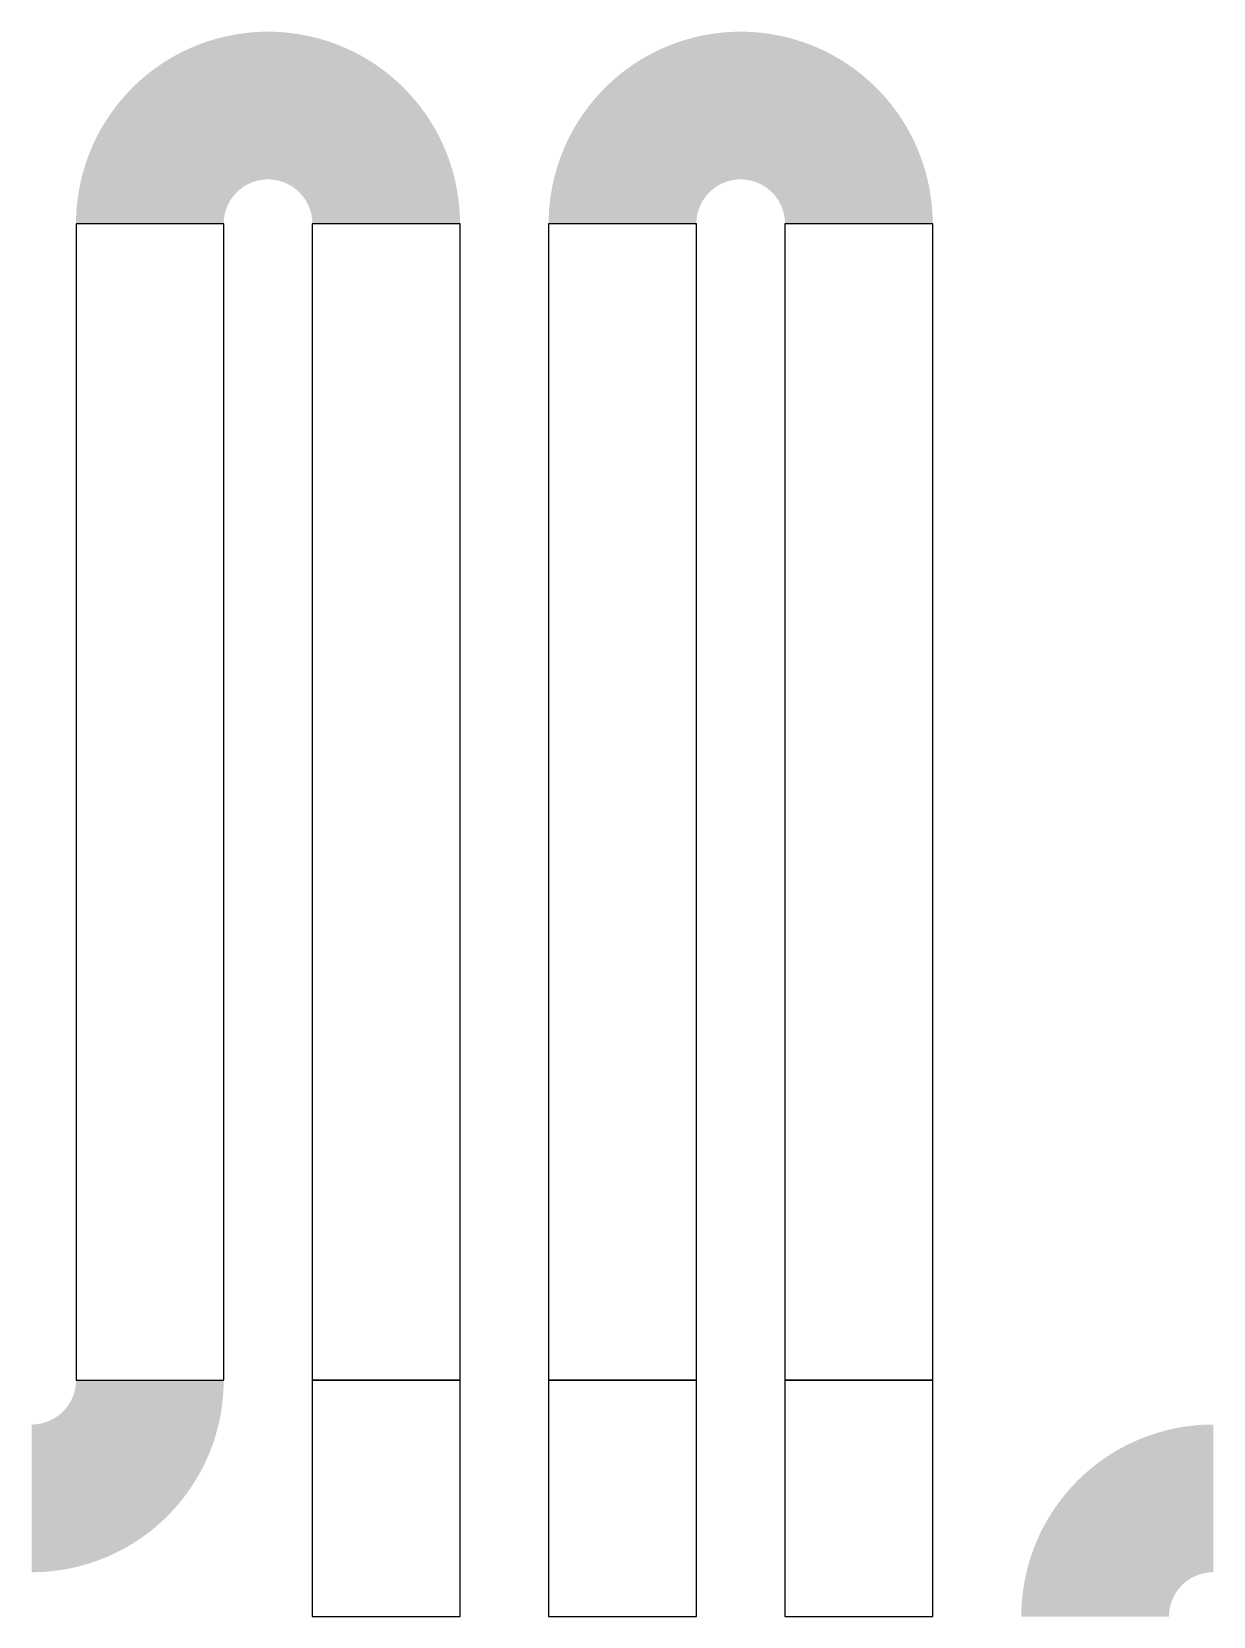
# Model space of a CAD drawing. Extents: x -25499 to 25499, y -25499 to 24195.
# Drawn here: x -5125 to -4925, y -10145 to -9876.8 of the extents above; entities that cross this region are included whole.
import ezdxf

# ---------------------------------------------------------------- set-up
doc = ezdxf.new("R2010")
doc.units = 0

# ---------------------------------------------------------------- blocks, each defined once
blk = doc.blocks.new('CHIP41')
for points in [[(907.5, 895), (907.5, 1090.73), (882.5, 1090.73), (882.5, 895), (907.5, 895)], [(922.5, 1090.73), (922.5, 895), (947.5, 895), (947.5, 1090.73), (922.5, 1090.73)], [(987.5, 895), (987.5, 1090.73), (962.5, 1090.73), (962.5, 895), (987.5, 895)], [(1002.5, 1090.73), (1002.5, 895), (1027.5, 895), (1027.5, 1090.73), (1002.5, 1090.73)], [(922.5, 895), (922.5, 855), (947.5, 855), (947.5, 895), (922.5, 895)], [(987.5, 855), (987.5, 895), (962.5, 895), (962.5, 855), (987.5, 855)], [(1002.5, 895), (1002.5, 855), (1027.5, 855), (1027.5, 895), (1002.5, 895)]]:
    blk.add_lwpolyline(points)
for points in [[(912.24, 1097.7), (903.04, 1120.95), (912.39, 1097.76), (903.67, 1121.19)], [(912.39, 1097.76), (903.67, 1121.19), (912.53, 1097.81), (904.31, 1121.42)], [(912.53, 1097.81), (904.31, 1121.42), (912.68, 1097.86), (904.96, 1121.64)], [(912.68, 1097.86), (904.96, 1121.64), (912.83, 1097.91), (905.61, 1121.84)], [(912.83, 1097.91), (905.61, 1121.84), (912.98, 1097.95), (906.26, 1122.03)], [(912.98, 1097.95), (906.26, 1122.03), (913.13, 1097.99), (906.92, 1122.21)], [(913.13, 1097.99), (906.92, 1122.21), (913.29, 1098.03), (907.58, 1122.37)], [(913.29, 1098.03), (907.58, 1122.37), (913.44, 1098.07), (908.24, 1122.52)], [(913.44, 1098.07), (908.24, 1122.52), (913.59, 1098.1), (908.91, 1122.65)], [(913.59, 1098.1), (908.91, 1122.65), (913.75, 1098.13), (909.58, 1122.77)], [(913.75, 1098.13), (909.58, 1122.77), (913.9, 1098.15), (910.25, 1122.88)], [(913.9, 1098.15), (910.25, 1122.88), (914.06, 1098.17), (910.93, 1122.97)], [(914.06, 1098.17), (910.93, 1122.97), (914.22, 1098.19), (911.6, 1123.05)], [(914.22, 1098.19), (911.6, 1123.05), (914.37, 1098.2), (912.28, 1123.12)], [(914.37, 1098.2), (912.28, 1123.12), (914.53, 1098.22), (912.96, 1123.17)], [(914.53, 1098.22), (912.96, 1123.17), (914.69, 1098.22), (913.64, 1123.2)], [(914.69, 1098.22), (913.64, 1123.2), (914.84, 1098.23), (914.32, 1123.22)], [(914.84, 1098.23), (914.32, 1123.22), (915, 1098.23), (915, 1123.23)], [(915, 1098.23), (915, 1123.23), (915.16, 1098.23), (915.68, 1123.22)], [(915.16, 1098.23), (915.68, 1123.22), (915.31, 1098.22), (916.36, 1123.2)], [(915.31, 1098.22), (916.36, 1123.2), (915.47, 1098.22), (917.04, 1123.17)], [(915.47, 1098.22), (917.04, 1123.17), (915.63, 1098.2), (917.72, 1123.12)], [(915.63, 1098.2), (917.72, 1123.12), (915.78, 1098.19), (918.4, 1123.05)], [(915.78, 1098.19), (918.4, 1123.05), (915.94, 1098.17), (919.07, 1122.97)], [(915.94, 1098.17), (919.07, 1122.97), (916.1, 1098.15), (919.75, 1122.88)], [(916.1, 1098.15), (919.75, 1122.88), (916.25, 1098.13), (920.42, 1122.77)], [(916.25, 1098.13), (920.42, 1122.77), (916.41, 1098.1), (921.09, 1122.65)], [(916.41, 1098.1), (921.09, 1122.65), (916.56, 1098.07), (921.76, 1122.52)], [(916.56, 1098.07), (921.76, 1122.52), (916.71, 1098.03), (922.42, 1122.37)], [(916.71, 1098.03), (922.42, 1122.37), (916.87, 1097.99), (923.08, 1122.21)], [(916.87, 1097.99), (923.08, 1122.21), (917.02, 1097.95), (923.74, 1122.03)], [(917.02, 1097.95), (923.74, 1122.03), (917.17, 1097.91), (924.39, 1121.84)], [(917.17, 1097.91), (924.39, 1121.84), (917.32, 1097.86), (925.04, 1121.64)], [(917.32, 1097.86), (925.04, 1121.64), (917.47, 1097.81), (925.69, 1121.42)], [(917.47, 1097.81), (925.69, 1121.42), (917.61, 1097.76), (926.33, 1121.19)], [(917.61, 1097.76), (926.33, 1121.19), (917.76, 1097.7), (926.96, 1120.95)], [(992.24, 1097.7), (983.04, 1120.95), (992.39, 1097.76), (983.67, 1121.19)], [(992.39, 1097.76), (983.67, 1121.19), (992.53, 1097.81), (984.31, 1121.42)], [(992.53, 1097.81), (984.31, 1121.42), (992.68, 1097.86), (984.96, 1121.64)], [(992.68, 1097.86), (984.96, 1121.64), (992.83, 1097.91), (985.61, 1121.84)], [(992.83, 1097.91), (985.61, 1121.84), (992.98, 1097.95), (986.26, 1122.03)], [(992.98, 1097.95), (986.26, 1122.03), (993.13, 1097.99), (986.92, 1122.21)], [(993.13, 1097.99), (986.92, 1122.21), (993.29, 1098.03), (987.58, 1122.37)], [(993.29, 1098.03), (987.58, 1122.37), (993.44, 1098.07), (988.24, 1122.52)], [(993.44, 1098.07), (988.24, 1122.52), (993.59, 1098.1), (988.91, 1122.65)], [(993.59, 1098.1), (988.91, 1122.65), (993.75, 1098.13), (989.58, 1122.77)], [(993.75, 1098.13), (989.58, 1122.77), (993.9, 1098.15), (990.25, 1122.88)], [(993.9, 1098.15), (990.25, 1122.88), (994.06, 1098.17), (990.93, 1122.97)], [(994.06, 1098.17), (990.93, 1122.97), (994.22, 1098.19), (991.6, 1123.05)], [(994.22, 1098.19), (991.6, 1123.05), (994.37, 1098.2), (992.28, 1123.12)], [(994.37, 1098.2), (992.28, 1123.12), (994.53, 1098.22), (992.96, 1123.17)], [(994.53, 1098.22), (992.96, 1123.17), (994.69, 1098.22), (993.64, 1123.2)], [(994.69, 1098.22), (993.64, 1123.2), (994.84, 1098.23), (994.32, 1123.22)], [(994.84, 1098.23), (994.32, 1123.22), (995, 1098.23), (995, 1123.23)], [(995, 1098.23), (995, 1123.23), (995.16, 1098.23), (995.68, 1123.22)], [(995.16, 1098.23), (995.68, 1123.22), (995.31, 1098.22), (996.36, 1123.2)], [(995.31, 1098.22), (996.36, 1123.2), (995.47, 1098.22), (997.04, 1123.17)], [(995.47, 1098.22), (997.04, 1123.17), (995.63, 1098.2), (997.72, 1123.12)], [(995.63, 1098.2), (997.72, 1123.12), (995.78, 1098.19), (998.4, 1123.05)], [(995.78, 1098.19), (998.4, 1123.05), (995.94, 1098.17), (999.07, 1122.97)], [(995.94, 1098.17), (999.07, 1122.97), (996.1, 1098.15), (999.75, 1122.88)], [(996.1, 1098.15), (999.75, 1122.88), (996.25, 1098.13), (1000.42, 1122.77)], [(996.25, 1098.13), (1000.42, 1122.77), (996.41, 1098.1), (1001.09, 1122.65)], [(996.41, 1098.1), (1001.09, 1122.65), (996.56, 1098.07), (1001.76, 1122.52)], [(996.56, 1098.07), (1001.76, 1122.52), (996.71, 1098.03), (1002.42, 1122.37)], [(996.71, 1098.03), (1002.42, 1122.37), (996.87, 1097.99), (1003.08, 1122.21)], [(996.87, 1097.99), (1003.08, 1122.21), (997.02, 1097.95), (1003.74, 1122.03)], [(997.02, 1097.95), (1003.74, 1122.03), (997.17, 1097.91), (1004.39, 1121.84)], [(997.17, 1097.91), (1004.39, 1121.84), (997.32, 1097.86), (1005.04, 1121.64)], [(997.32, 1097.86), (1005.04, 1121.64), (997.47, 1097.81), (1005.69, 1121.42)], [(997.47, 1097.81), (1005.69, 1121.42), (997.61, 1097.76), (1006.33, 1121.19)], [(997.61, 1097.76), (1006.33, 1121.19), (997.76, 1097.7), (1006.96, 1120.95)], [(910.98, 1097.06), (897.59, 1118.17), (911.11, 1097.15), (898.16, 1118.53)], [(911.11, 1097.15), (898.16, 1118.53), (911.25, 1097.23), (898.75, 1118.88)], [(911.25, 1097.23), (898.75, 1118.88), (911.39, 1097.3), (899.34, 1119.21)], [(911.39, 1097.3), (899.34, 1119.21), (911.53, 1097.38), (899.94, 1119.53)], [(911.53, 1097.38), (899.94, 1119.53), (911.67, 1097.45), (900.55, 1119.84)], [(911.67, 1097.45), (900.55, 1119.84), (911.81, 1097.52), (901.16, 1120.14)], [(911.81, 1097.52), (901.16, 1120.14), (911.95, 1097.58), (901.78, 1120.42)], [(911.95, 1097.58), (901.78, 1120.42), (912.09, 1097.64), (902.41, 1120.69)], [(912.09, 1097.64), (902.41, 1120.69), (912.24, 1097.7), (903.04, 1120.95)], [(917.76, 1097.7), (926.96, 1120.95), (917.91, 1097.64), (927.59, 1120.69)], [(917.91, 1097.64), (927.59, 1120.69), (918.05, 1097.58), (928.22, 1120.42)], [(918.05, 1097.58), (928.22, 1120.42), (918.19, 1097.52), (928.84, 1120.14)], [(918.19, 1097.52), (928.84, 1120.14), (918.33, 1097.45), (929.45, 1119.84)], [(918.33, 1097.45), (929.45, 1119.84), (918.47, 1097.38), (930.06, 1119.53)], [(918.47, 1097.38), (930.06, 1119.53), (918.61, 1097.3), (930.66, 1119.21)], [(918.61, 1097.3), (930.66, 1119.21), (918.75, 1097.23), (931.25, 1118.88)], [(918.75, 1097.23), (931.25, 1118.88), (918.89, 1097.15), (931.84, 1118.53)], [(918.89, 1097.15), (931.84, 1118.53), (919.02, 1097.06), (932.41, 1118.17)], [(990.98, 1097.06), (977.59, 1118.17), (991.11, 1097.15), (978.16, 1118.53)], [(991.11, 1097.15), (978.16, 1118.53), (991.25, 1097.23), (978.75, 1118.88)], [(991.25, 1097.23), (978.75, 1118.88), (991.39, 1097.3), (979.34, 1119.21)], [(991.39, 1097.3), (979.34, 1119.21), (991.53, 1097.38), (979.94, 1119.53)], [(991.53, 1097.38), (979.94, 1119.53), (991.67, 1097.45), (980.55, 1119.84)], [(991.67, 1097.45), (980.55, 1119.84), (991.81, 1097.52), (981.16, 1120.14)], [(991.81, 1097.52), (981.16, 1120.14), (991.95, 1097.58), (981.78, 1120.42)], [(991.95, 1097.58), (981.78, 1120.42), (992.09, 1097.64), (982.41, 1120.69)], [(992.09, 1097.64), (982.41, 1120.69), (992.24, 1097.7), (983.04, 1120.95)], [(997.76, 1097.7), (1006.96, 1120.95), (997.91, 1097.64), (1007.59, 1120.69)], [(997.91, 1097.64), (1007.59, 1120.69), (998.05, 1097.58), (1008.22, 1120.42)], [(998.05, 1097.58), (1008.22, 1120.42), (998.19, 1097.52), (1008.84, 1120.14)], [(998.19, 1097.52), (1008.84, 1120.14), (998.33, 1097.45), (1009.45, 1119.84)], [(998.33, 1097.45), (1009.45, 1119.84), (998.47, 1097.38), (1010.06, 1119.53)], [(998.47, 1097.38), (1010.06, 1119.53), (998.61, 1097.3), (1010.66, 1119.21)], [(998.61, 1097.3), (1010.66, 1119.21), (998.75, 1097.23), (1011.25, 1118.88)], [(998.75, 1097.23), (1011.25, 1118.88), (998.89, 1097.15), (1011.84, 1118.53)], [(998.89, 1097.15), (1011.84, 1118.53), (999.02, 1097.06), (1012.41, 1118.17)], [(910.1, 1096.41), (893.76, 1115.33), (910.22, 1096.51), (894.28, 1115.77)], [(910.22, 1096.51), (894.28, 1115.77), (910.34, 1096.61), (894.81, 1116.2)], [(910.34, 1096.61), (894.81, 1116.2), (910.47, 1096.7), (895.35, 1116.62)], [(910.47, 1096.7), (895.35, 1116.62), (910.59, 1096.8), (895.9, 1117.02)], [(910.59, 1096.8), (895.9, 1117.02), (910.72, 1096.89), (896.45, 1117.42)], [(910.72, 1096.89), (896.45, 1117.42), (910.85, 1096.98), (897.01, 1117.8)], [(910.85, 1096.98), (897.01, 1117.8), (910.98, 1097.06), (897.59, 1118.17)], [(919.02, 1097.06), (932.41, 1118.17), (919.15, 1096.98), (932.99, 1117.8)], [(919.15, 1096.98), (932.99, 1117.8), (919.28, 1096.89), (933.55, 1117.42)], [(919.28, 1096.89), (933.55, 1117.42), (919.41, 1096.8), (934.1, 1117.02)], [(919.41, 1096.8), (934.1, 1117.02), (919.53, 1096.7), (934.65, 1116.62)], [(919.53, 1096.7), (934.65, 1116.62), (919.66, 1096.61), (935.19, 1116.2)], [(919.66, 1096.61), (935.19, 1116.2), (919.78, 1096.51), (935.72, 1115.77)], [(919.78, 1096.51), (935.72, 1115.77), (919.9, 1096.41), (936.24, 1115.33)], [(990.1, 1096.41), (973.76, 1115.33), (990.22, 1096.51), (974.28, 1115.77)], [(990.22, 1096.51), (974.28, 1115.77), (990.34, 1096.61), (974.81, 1116.2)], [(990.34, 1096.61), (974.81, 1116.2), (990.47, 1096.7), (975.35, 1116.62)], [(990.47, 1096.7), (975.35, 1116.62), (990.59, 1096.8), (975.9, 1117.02)], [(990.59, 1096.8), (975.9, 1117.02), (990.72, 1096.89), (976.45, 1117.42)], [(990.72, 1096.89), (976.45, 1117.42), (990.85, 1096.98), (977.01, 1117.8)], [(990.85, 1096.98), (977.01, 1117.8), (990.98, 1097.06), (977.59, 1118.17)], [(999.02, 1097.06), (1012.41, 1118.17), (999.15, 1096.98), (1012.99, 1117.8)], [(999.15, 1096.98), (1012.99, 1117.8), (999.28, 1096.89), (1013.55, 1117.42)], [(999.28, 1096.89), (1013.55, 1117.42), (999.41, 1096.8), (1014.1, 1117.02)], [(999.41, 1096.8), (1014.1, 1117.02), (999.53, 1096.7), (1014.65, 1116.62)], [(999.53, 1096.7), (1014.65, 1116.62), (999.66, 1096.61), (1015.19, 1116.2)], [(999.66, 1096.61), (1015.19, 1116.2), (999.78, 1096.51), (1015.72, 1115.77)], [(999.78, 1096.51), (1015.72, 1115.77), (999.9, 1096.41), (1016.24, 1115.33)], [(909.53, 1095.86), (891.31, 1112.98), (909.64, 1095.98), (891.78, 1113.47)], [(909.64, 1095.98), (891.78, 1113.47), (909.75, 1096.09), (892.26, 1113.95)], [(909.75, 1096.09), (892.26, 1113.95), (909.87, 1096.2), (892.75, 1114.42)], [(909.87, 1096.2), (892.75, 1114.42), (909.98, 1096.3), (893.25, 1114.88)], [(909.98, 1096.3), (893.25, 1114.88), (910.1, 1096.41), (893.76, 1115.33)], [(919.9, 1096.41), (936.24, 1115.33), (920.02, 1096.3), (936.75, 1114.88)], [(920.02, 1096.3), (936.75, 1114.88), (920.13, 1096.2), (937.25, 1114.42)], [(920.13, 1096.2), (937.25, 1114.42), (920.25, 1096.09), (937.74, 1113.95)], [(920.25, 1096.09), (937.74, 1113.95), (920.36, 1095.98), (938.22, 1113.47)], [(920.36, 1095.98), (938.22, 1113.47), (920.47, 1095.86), (938.69, 1112.98)], [(989.53, 1095.86), (971.31, 1112.98), (989.64, 1095.98), (971.78, 1113.47)], [(989.64, 1095.98), (971.78, 1113.47), (989.75, 1096.09), (972.26, 1113.95)], [(989.75, 1096.09), (972.26, 1113.95), (989.87, 1096.2), (972.75, 1114.42)], [(989.87, 1096.2), (972.75, 1114.42), (989.98, 1096.3), (973.25, 1114.88)], [(989.98, 1096.3), (973.25, 1114.88), (990.1, 1096.41), (973.76, 1115.33)], [(999.9, 1096.41), (1016.24, 1115.33), (1000.02, 1096.3), (1016.75, 1114.88)], [(1000.02, 1096.3), (1016.75, 1114.88), (1000.13, 1096.2), (1017.25, 1114.42)], [(1000.13, 1096.2), (1017.25, 1114.42), (1000.25, 1096.09), (1017.74, 1113.95)], [(1000.25, 1096.09), (1017.74, 1113.95), (1000.36, 1095.98), (1018.22, 1113.47)], [(1000.36, 1095.98), (1018.22, 1113.47), (1000.47, 1095.86), (1018.69, 1112.98)], [(908.93, 1095.14), (888.71, 1109.83), (909.03, 1095.26), (889.11, 1110.38)], [(909.03, 1095.26), (889.11, 1110.38), (909.12, 1095.39), (889.53, 1110.92)], [(909.12, 1095.39), (889.53, 1110.92), (909.22, 1095.51), (889.96, 1111.45)], [(909.22, 1095.51), (889.96, 1111.45), (909.32, 1095.63), (890.4, 1111.97)], [(909.32, 1095.63), (890.4, 1111.97), (909.43, 1095.75), (890.85, 1112.48)], [(909.43, 1095.75), (890.85, 1112.48), (909.53, 1095.86), (891.31, 1112.98)], [(920.47, 1095.86), (938.69, 1112.98), (920.57, 1095.75), (939.15, 1112.48)], [(920.57, 1095.75), (939.15, 1112.48), (920.68, 1095.63), (939.6, 1111.97)], [(920.68, 1095.63), (939.6, 1111.97), (920.78, 1095.51), (940.04, 1111.45)], [(920.78, 1095.51), (940.04, 1111.45), (920.88, 1095.39), (940.47, 1110.92)], [(920.88, 1095.39), (940.47, 1110.92), (920.97, 1095.26), (940.89, 1110.38)], [(920.97, 1095.26), (940.89, 1110.38), (921.07, 1095.14), (941.29, 1109.83)], [(988.93, 1095.14), (968.71, 1109.83), (989.03, 1095.26), (969.11, 1110.38)], [(989.03, 1095.26), (969.11, 1110.38), (989.12, 1095.39), (969.53, 1110.92)], [(989.12, 1095.39), (969.53, 1110.92), (989.22, 1095.51), (969.96, 1111.45)], [(989.22, 1095.51), (969.96, 1111.45), (989.32, 1095.63), (970.4, 1111.97)], [(989.32, 1095.63), (970.4, 1111.97), (989.43, 1095.75), (970.85, 1112.48)], [(989.43, 1095.75), (970.85, 1112.48), (989.53, 1095.86), (971.31, 1112.98)], [(1000.47, 1095.86), (1018.69, 1112.98), (1000.57, 1095.75), (1019.15, 1112.48)], [(1000.57, 1095.75), (1019.15, 1112.48), (1000.68, 1095.63), (1019.6, 1111.97)], [(1000.68, 1095.63), (1019.6, 1111.97), (1000.78, 1095.51), (1020.04, 1111.45)], [(1000.78, 1095.51), (1020.04, 1111.45), (1000.88, 1095.39), (1020.47, 1110.92)], [(1000.88, 1095.39), (1020.47, 1110.92), (1000.97, 1095.26), (1020.89, 1110.38)], [(1000.97, 1095.26), (1020.89, 1110.38), (1001.07, 1095.14), (1021.29, 1109.83)], [(908.58, 1094.62), (887.2, 1107.57), (908.67, 1094.75), (887.56, 1108.14)], [(908.67, 1094.75), (887.56, 1108.14), (908.75, 1094.88), (887.93, 1108.72)], [(908.75, 1094.88), (887.93, 1108.72), (908.84, 1095.01), (888.31, 1109.28)], [(908.84, 1095.01), (888.31, 1109.28), (908.93, 1095.14), (888.71, 1109.83)], [(921.07, 1095.14), (941.29, 1109.83), (921.16, 1095.01), (941.69, 1109.28)], [(921.16, 1095.01), (941.69, 1109.28), (921.25, 1094.88), (942.07, 1108.72)], [(921.25, 1094.88), (942.07, 1108.72), (921.33, 1094.75), (942.44, 1108.14)], [(921.33, 1094.75), (942.44, 1108.14), (921.42, 1094.62), (942.8, 1107.57)], [(988.58, 1094.62), (967.2, 1107.57), (988.67, 1094.75), (967.56, 1108.14)], [(988.67, 1094.75), (967.56, 1108.14), (988.75, 1094.88), (967.93, 1108.72)], [(988.75, 1094.88), (967.93, 1108.72), (988.84, 1095.01), (968.31, 1109.28)], [(988.84, 1095.01), (968.31, 1109.28), (988.93, 1095.14), (968.71, 1109.83)], [(1001.07, 1095.14), (1021.29, 1109.83), (1001.16, 1095.01), (1021.69, 1109.28)], [(1001.16, 1095.01), (1021.69, 1109.28), (1001.25, 1094.88), (1022.07, 1108.72)], [(1001.25, 1094.88), (1022.07, 1108.72), (1001.33, 1094.75), (1022.44, 1108.14)], [(1001.33, 1094.75), (1022.44, 1108.14), (1001.42, 1094.62), (1022.8, 1107.57)], [(908.21, 1093.92), (885.59, 1104.57), (908.28, 1094.06), (885.89, 1105.18)], [(908.28, 1094.06), (885.89, 1105.18), (908.35, 1094.2), (886.2, 1105.79)], [(908.35, 1094.2), (886.2, 1105.79), (908.43, 1094.34), (886.52, 1106.39)], [(908.43, 1094.34), (886.52, 1106.39), (908.5, 1094.48), (886.85, 1106.98)], [(908.5, 1094.48), (886.85, 1106.98), (908.58, 1094.62), (887.2, 1107.57)], [(921.42, 1094.62), (942.8, 1107.57), (921.5, 1094.48), (943.15, 1106.98)], [(921.5, 1094.48), (943.15, 1106.98), (921.57, 1094.34), (943.48, 1106.39)], [(921.57, 1094.34), (943.48, 1106.39), (921.65, 1094.2), (943.8, 1105.79)], [(921.65, 1094.2), (943.8, 1105.79), (921.72, 1094.06), (944.11, 1105.18)], [(921.72, 1094.06), (944.11, 1105.18), (921.79, 1093.92), (944.41, 1104.57)], [(988.21, 1093.92), (965.59, 1104.57), (988.28, 1094.06), (965.89, 1105.18)], [(988.28, 1094.06), (965.89, 1105.18), (988.35, 1094.2), (966.2, 1105.79)], [(988.35, 1094.2), (966.2, 1105.79), (988.43, 1094.34), (966.52, 1106.39)], [(988.43, 1094.34), (966.52, 1106.39), (988.5, 1094.48), (966.85, 1106.98)], [(988.5, 1094.48), (966.85, 1106.98), (988.58, 1094.62), (967.2, 1107.57)], [(1001.42, 1094.62), (1022.8, 1107.57), (1001.5, 1094.48), (1023.15, 1106.98)], [(1001.5, 1094.48), (1023.15, 1106.98), (1001.57, 1094.34), (1023.48, 1106.39)], [(1001.57, 1094.34), (1023.48, 1106.39), (1001.65, 1094.2), (1023.8, 1105.79)], [(1001.65, 1094.2), (1023.8, 1105.79), (1001.72, 1094.06), (1024.11, 1105.18)], [(1001.72, 1094.06), (1024.11, 1105.18), (1001.79, 1093.92), (1024.41, 1104.57)], [(907.97, 1093.34), (884.54, 1102.06), (908.03, 1093.49), (884.78, 1102.69)], [(908.03, 1093.49), (884.78, 1102.69), (908.09, 1093.64), (885.04, 1103.32)], [(908.09, 1093.64), (885.04, 1103.32), (908.15, 1093.78), (885.31, 1103.95)], [(908.15, 1093.78), (885.31, 1103.95), (908.21, 1093.92), (885.59, 1104.57)], [(921.79, 1093.92), (944.41, 1104.57), (921.85, 1093.78), (944.69, 1103.95)], [(921.85, 1093.78), (944.69, 1103.95), (921.91, 1093.64), (944.96, 1103.32)], [(921.91, 1093.64), (944.96, 1103.32), (921.97, 1093.49), (945.22, 1102.69)], [(921.97, 1093.49), (945.22, 1102.69), (922.03, 1093.34), (945.46, 1102.06)], [(987.97, 1093.34), (964.54, 1102.06), (988.03, 1093.49), (964.78, 1102.69)], [(988.03, 1093.49), (964.78, 1102.69), (988.09, 1093.64), (965.04, 1103.32)], [(988.09, 1093.64), (965.04, 1103.32), (988.15, 1093.78), (965.31, 1103.95)], [(988.15, 1093.78), (965.31, 1103.95), (988.21, 1093.92), (965.59, 1104.57)], [(1001.79, 1093.92), (1024.41, 1104.57), (1001.85, 1093.78), (1024.69, 1103.95)], [(1001.85, 1093.78), (1024.69, 1103.95), (1001.91, 1093.64), (1024.96, 1103.32)], [(1001.91, 1093.64), (1024.96, 1103.32), (1001.97, 1093.49), (1025.22, 1102.69)], [(1001.97, 1093.49), (1025.22, 1102.69), (1002.03, 1093.34), (1025.46, 1102.06)], [(907.78, 1092.75), (883.7, 1099.47), (907.82, 1092.9), (883.89, 1100.12)], [(907.82, 1092.9), (883.89, 1100.12), (907.87, 1093.05), (884.09, 1100.77)], [(907.87, 1093.05), (884.09, 1100.77), (907.92, 1093.2), (884.31, 1101.42)], [(907.92, 1093.2), (884.31, 1101.42), (907.97, 1093.34), (884.54, 1102.06)], [(922.03, 1093.34), (945.46, 1102.06), (922.08, 1093.2), (945.69, 1101.42)], [(922.08, 1093.2), (945.69, 1101.42), (922.13, 1093.05), (945.91, 1100.77)], [(922.13, 1093.05), (945.91, 1100.77), (922.18, 1092.9), (946.11, 1100.12)], [(922.18, 1092.9), (946.11, 1100.12), (922.22, 1092.75), (946.3, 1099.47)], [(987.78, 1092.75), (963.7, 1099.47), (987.82, 1092.9), (963.89, 1100.12)], [(987.82, 1092.9), (963.89, 1100.12), (987.87, 1093.05), (964.09, 1100.77)], [(987.87, 1093.05), (964.09, 1100.77), (987.92, 1093.2), (964.31, 1101.42)], [(987.92, 1093.2), (964.31, 1101.42), (987.97, 1093.34), (964.54, 1102.06)], [(1002.03, 1093.34), (1025.46, 1102.06), (1002.08, 1093.2), (1025.69, 1101.42)], [(1002.08, 1093.2), (1025.69, 1101.42), (1002.13, 1093.05), (1025.91, 1100.77)], [(1002.13, 1093.05), (1025.91, 1100.77), (1002.18, 1092.9), (1026.11, 1100.12)], [(1002.18, 1092.9), (1026.11, 1100.12), (1002.22, 1092.75), (1026.3, 1099.47)], [(907.63, 1092.14), (883.08, 1096.82), (907.66, 1092.29), (883.21, 1097.49)], [(907.66, 1092.29), (883.21, 1097.49), (907.7, 1092.44), (883.36, 1098.15)], [(907.7, 1092.44), (883.36, 1098.15), (907.74, 1092.6), (883.52, 1098.81)], [(907.74, 1092.6), (883.52, 1098.81), (907.78, 1092.75), (883.7, 1099.47)], [(922.22, 1092.75), (946.3, 1099.47), (922.26, 1092.6), (946.48, 1098.81)], [(922.26, 1092.6), (946.48, 1098.81), (922.3, 1092.44), (946.64, 1098.15)], [(922.3, 1092.44), (946.64, 1098.15), (922.34, 1092.29), (946.79, 1097.49)], [(922.34, 1092.29), (946.79, 1097.49), (922.37, 1092.14), (946.92, 1096.82)], [(987.63, 1092.14), (963.08, 1096.82), (987.66, 1092.29), (963.21, 1097.49)], [(987.66, 1092.29), (963.21, 1097.49), (987.7, 1092.44), (963.36, 1098.15)], [(987.7, 1092.44), (963.36, 1098.15), (987.74, 1092.6), (963.52, 1098.81)], [(987.74, 1092.6), (963.52, 1098.81), (987.78, 1092.75), (963.7, 1099.47)], [(1002.22, 1092.75), (1026.3, 1099.47), (1002.26, 1092.6), (1026.48, 1098.81)], [(1002.26, 1092.6), (1026.48, 1098.81), (1002.3, 1092.44), (1026.64, 1098.15)], [(1002.3, 1092.44), (1026.64, 1098.15), (1002.34, 1092.29), (1026.79, 1097.49)], [(1002.34, 1092.29), (1026.79, 1097.49), (1002.37, 1092.14), (1026.92, 1096.82)], [(907.54, 1091.51), (882.68, 1094.13), (907.56, 1091.67), (882.76, 1094.8)], [(907.56, 1091.67), (882.76, 1094.8), (907.58, 1091.83), (882.85, 1095.48)], [(907.58, 1091.83), (882.85, 1095.48), (907.61, 1091.98), (882.96, 1096.15)], [(907.61, 1091.98), (882.96, 1096.15), (907.63, 1092.14), (883.08, 1096.82)], [(922.37, 1092.14), (946.92, 1096.82), (922.39, 1091.98), (947.04, 1096.15)], [(922.39, 1091.98), (947.04, 1096.15), (922.42, 1091.83), (947.15, 1095.48)], [(922.42, 1091.83), (947.15, 1095.48), (922.44, 1091.67), (947.24, 1094.8)], [(922.44, 1091.67), (947.24, 1094.8), (922.46, 1091.51), (947.32, 1094.13)], [(987.54, 1091.51), (962.68, 1094.13), (987.56, 1091.67), (962.76, 1094.8)], [(987.56, 1091.67), (962.76, 1094.8), (987.58, 1091.83), (962.85, 1095.48)], [(987.58, 1091.83), (962.85, 1095.48), (987.61, 1091.98), (962.96, 1096.15)], [(987.61, 1091.98), (962.96, 1096.15), (987.63, 1092.14), (963.08, 1096.82)], [(1002.37, 1092.14), (1026.92, 1096.82), (1002.39, 1091.98), (1027.04, 1096.15)], [(1002.39, 1091.98), (1027.04, 1096.15), (1002.42, 1091.83), (1027.15, 1095.48)], [(1002.42, 1091.83), (1027.15, 1095.48), (1002.44, 1091.67), (1027.24, 1094.8)], [(1002.44, 1091.67), (1027.24, 1094.8), (1002.46, 1091.51), (1027.32, 1094.13)], [(907.5, 1090.89), (882.51, 1091.41), (907.51, 1091.04), (882.53, 1092.09)], [(907.51, 1091.04), (882.53, 1092.09), (907.51, 1091.2), (882.56, 1092.77)], [(907.51, 1091.2), (882.56, 1092.77), (907.53, 1091.36), (882.61, 1093.45)], [(907.53, 1091.36), (882.61, 1093.45), (907.54, 1091.51), (882.68, 1094.13)], [(922.46, 1091.51), (947.32, 1094.13), (922.47, 1091.36), (947.39, 1093.45)], [(922.47, 1091.36), (947.39, 1093.45), (922.49, 1091.2), (947.44, 1092.77)], [(922.49, 1091.2), (947.44, 1092.77), (922.49, 1091.04), (947.47, 1092.09)], [(922.49, 1091.04), (947.47, 1092.09), (922.5, 1090.89), (947.49, 1091.41)], [(987.5, 1090.89), (962.51, 1091.41), (987.51, 1091.04), (962.53, 1092.09)], [(987.51, 1091.04), (962.53, 1092.09), (987.51, 1091.2), (962.56, 1092.77)], [(987.51, 1091.2), (962.56, 1092.77), (987.53, 1091.36), (962.61, 1093.45)], [(987.53, 1091.36), (962.61, 1093.45), (987.54, 1091.51), (962.68, 1094.13)], [(1002.46, 1091.51), (1027.32, 1094.13), (1002.47, 1091.36), (1027.39, 1093.45)], [(1002.47, 1091.36), (1027.39, 1093.45), (1002.49, 1091.2), (1027.44, 1092.77)], [(1002.49, 1091.2), (1027.44, 1092.77), (1002.49, 1091.04), (1027.47, 1092.09)], [(1002.49, 1091.04), (1027.47, 1092.09), (1002.5, 1090.89), (1027.49, 1091.41)], [(907.5, 1090.73), (882.5, 1090.73), (907.5, 1090.89), (882.51, 1091.41)], [(922.5, 1090.89), (947.49, 1091.41), (922.5, 1090.73), (947.5, 1090.73)], [(987.5, 1090.73), (962.5, 1090.73), (987.5, 1090.89), (962.51, 1091.41)], [(1002.5, 1090.89), (1027.49, 1091.41), (1002.5, 1090.73), (1027.5, 1090.73)], [(882.24, 893.06), (906.39, 886.59), (882.26, 893.13), (906.48, 886.92)], [(882.26, 893.13), (906.48, 886.92), (882.28, 893.21), (906.56, 887.25)], [(882.28, 893.21), (906.56, 887.25), (882.3, 893.29), (906.64, 887.58)], [(882.3, 893.29), (906.64, 887.58), (882.32, 893.36), (906.72, 887.91)], [(882.32, 893.36), (906.72, 887.91), (882.34, 893.44), (906.79, 888.24)], [(882.34, 893.44), (906.79, 888.24), (882.35, 893.52), (906.86, 888.58)], [(882.35, 893.52), (906.86, 888.58), (882.37, 893.59), (906.92, 888.91)], [(882.37, 893.59), (906.92, 888.91), (882.38, 893.67), (906.99, 889.24)], [(882.38, 893.67), (906.99, 889.24), (882.39, 893.75), (907.04, 889.58)], [(882.39, 893.75), (907.04, 889.58), (882.41, 893.83), (907.1, 889.92)], [(882.41, 893.83), (907.1, 889.92), (882.42, 893.9), (907.15, 890.25)], [(882.42, 893.9), (907.15, 890.25), (882.43, 893.98), (907.2, 890.59)], [(882.43, 893.98), (907.2, 890.59), (882.44, 894.06), (907.24, 890.93)], [(882.44, 894.06), (907.24, 890.93), (882.45, 894.14), (907.28, 891.26)], [(882.45, 894.14), (907.28, 891.26), (882.46, 894.22), (907.32, 891.6)], [(882.46, 894.22), (907.32, 891.6), (882.47, 894.29), (907.36, 891.94)], [(882.47, 894.37), (907.39, 892.28), (882.48, 894.45), (907.41, 892.62)], [(882.47, 894.29), (907.36, 891.94), (882.47, 894.37), (907.39, 892.28)], [(882.48, 894.45), (907.41, 892.62), (882.49, 894.53), (907.44, 892.96)], [(882.49, 894.69), (907.47, 893.64), (882.5, 894.76), (907.48, 893.98)], [(882.49, 894.61), (907.46, 893.3), (882.49, 894.69), (907.47, 893.64)], [(882.49, 894.53), (907.44, 892.96), (882.49, 894.61), (907.46, 893.3)], [(882.5, 894.92), (907.5, 894.66), (882.5, 895), (907.5, 895)], [(882.5, 894.84), (907.49, 894.32), (882.5, 894.92), (907.5, 894.66)], [(882.5, 894.76), (907.48, 893.98), (882.5, 894.84), (907.49, 894.32)], [(880.88, 890.34), (900.47, 874.81), (880.93, 890.4), (900.68, 875.08)], [(880.93, 890.4), (900.68, 875.08), (880.97, 890.47), (900.89, 875.35)], [(880.97, 890.47), (900.89, 875.35), (881.02, 890.53), (901.09, 875.62)], [(881.02, 890.53), (901.09, 875.62), (881.07, 890.59), (901.29, 875.9)], [(881.07, 890.59), (901.29, 875.9), (881.11, 890.66), (901.49, 876.17)], [(881.11, 890.66), (901.49, 876.17), (881.16, 890.72), (901.69, 876.45)], [(881.16, 890.72), (901.69, 876.45), (881.2, 890.78), (901.88, 876.73)], [(881.2, 890.78), (901.88, 876.73), (881.25, 890.85), (902.07, 877.01)], [(881.25, 890.85), (902.07, 877.01), (881.29, 890.92), (902.26, 877.3)], [(881.29, 890.92), (902.26, 877.3), (881.33, 890.98), (902.44, 877.59)], [(881.33, 890.98), (902.44, 877.59), (881.37, 891.05), (902.62, 877.87)], [(881.37, 891.05), (902.62, 877.87), (881.42, 891.11), (902.8, 878.16)], [(881.42, 891.11), (902.8, 878.16), (881.46, 891.18), (902.97, 878.46)], [(881.46, 891.18), (902.97, 878.46), (881.5, 891.25), (903.15, 878.75)], [(881.5, 891.25), (903.15, 878.75), (881.53, 891.32), (903.31, 879.05)], [(881.53, 891.32), (903.31, 879.05), (881.57, 891.39), (903.48, 879.34)], [(881.57, 891.39), (903.48, 879.34), (881.61, 891.46), (903.64, 879.64)], [(881.61, 891.46), (903.64, 879.64), (881.65, 891.53), (903.8, 879.94)], [(881.65, 891.53), (903.8, 879.94), (881.68, 891.6), (903.96, 880.25)], [(881.68, 891.6), (903.96, 880.25), (881.72, 891.67), (904.11, 880.55)], [(881.72, 891.67), (904.11, 880.55), (881.75, 891.74), (904.26, 880.85)], [(881.75, 891.74), (904.26, 880.85), (881.79, 891.81), (904.41, 881.16)], [(881.79, 891.81), (904.41, 881.16), (881.82, 891.88), (904.55, 881.47)], [(881.82, 891.88), (904.55, 881.47), (881.85, 891.95), (904.69, 881.78)], [(881.85, 891.95), (904.69, 881.78), (881.88, 892.02), (904.83, 882.09)], [(881.88, 892.02), (904.83, 882.09), (881.91, 892.09), (904.96, 882.41)], [(881.91, 892.09), (904.96, 882.41), (881.94, 892.17), (905.09, 882.72)], [(881.94, 892.17), (905.09, 882.72), (881.97, 892.24), (905.22, 883.04)], [(881.97, 892.24), (905.22, 883.04), (882, 892.31), (905.34, 883.35)], [(882, 892.31), (905.34, 883.35), (882.03, 892.39), (905.46, 883.67)], [(882.03, 892.39), (905.46, 883.67), (882.06, 892.46), (905.58, 883.99)], [(882.06, 892.46), (905.58, 883.99), (882.08, 892.53), (905.69, 884.31)], [(882.08, 892.53), (905.69, 884.31), (882.11, 892.61), (905.8, 884.63)], [(882.11, 892.61), (905.8, 884.63), (882.13, 892.68), (905.91, 884.96)], [(882.13, 892.68), (905.91, 884.96), (882.16, 892.76), (906.01, 885.28)], [(882.16, 892.76), (906.01, 885.28), (882.18, 892.83), (906.11, 885.61)], [(882.18, 892.83), (906.11, 885.61), (882.2, 892.91), (906.21, 885.93)], [(882.2, 892.91), (906.21, 885.93), (882.22, 892.98), (906.3, 886.26)], [(882.22, 892.98), (906.3, 886.26), (882.24, 893.06), (906.39, 886.59)], [(876.71, 887.7), (882.42, 863.36), (876.79, 887.72), (882.75, 863.44)], [(876.79, 887.72), (882.75, 863.44), (876.87, 887.74), (883.08, 863.52)], [(876.87, 887.74), (883.08, 863.52), (876.94, 887.76), (883.41, 863.61)], [(876.94, 887.76), (883.41, 863.61), (877.02, 887.78), (883.74, 863.7)], [(877.02, 887.78), (883.74, 863.7), (877.09, 887.8), (884.07, 863.79)], [(877.09, 887.8), (884.07, 863.79), (877.17, 887.82), (884.39, 863.89)], [(877.17, 887.82), (884.39, 863.89), (877.24, 887.84), (884.72, 863.99)], [(877.24, 887.84), (884.72, 863.99), (877.32, 887.87), (885.04, 864.09)], [(877.32, 887.87), (885.04, 864.09), (877.39, 887.89), (885.37, 864.2)], [(877.39, 887.89), (885.37, 864.2), (877.47, 887.92), (885.69, 864.31)], [(877.47, 887.92), (885.69, 864.31), (877.54, 887.94), (886.01, 864.42)], [(877.54, 887.94), (886.01, 864.42), (877.61, 887.97), (886.33, 864.54)], [(877.61, 887.97), (886.33, 864.54), (877.69, 888), (886.65, 864.66)], [(877.69, 888), (886.65, 864.66), (877.76, 888.03), (886.96, 864.78)], [(877.76, 888.03), (886.96, 864.78), (877.83, 888.06), (887.28, 864.91)], [(877.83, 888.06), (887.28, 864.91), (877.91, 888.09), (887.59, 865.04)], [(877.91, 888.09), (887.59, 865.04), (877.98, 888.12), (887.91, 865.17)], [(877.98, 888.12), (887.91, 865.17), (878.05, 888.15), (888.22, 865.31)], [(878.05, 888.15), (888.22, 865.31), (878.12, 888.18), (888.53, 865.45)], [(878.12, 888.18), (888.53, 865.45), (878.19, 888.21), (888.84, 865.59)], [(878.19, 888.21), (888.84, 865.59), (878.26, 888.25), (889.15, 865.74)], [(878.26, 888.25), (889.15, 865.74), (878.33, 888.28), (889.45, 865.89)], [(878.33, 888.28), (889.45, 865.89), (878.4, 888.32), (889.75, 866.04)], [(878.4, 888.32), (889.75, 866.04), (878.47, 888.35), (890.06, 866.2)], [(878.47, 888.35), (890.06, 866.2), (878.54, 888.39), (890.36, 866.36)], [(878.54, 888.39), (890.36, 866.36), (878.61, 888.43), (890.66, 866.52)], [(878.61, 888.43), (890.66, 866.52), (878.68, 888.47), (890.95, 866.69)], [(878.68, 888.47), (890.95, 866.69), (878.75, 888.5), (891.25, 866.85)], [(878.75, 888.5), (891.25, 866.85), (878.82, 888.54), (891.54, 867.03)], [(878.82, 888.54), (891.54, 867.03), (878.89, 888.58), (891.84, 867.2)], [(878.89, 888.58), (891.84, 867.2), (878.95, 888.63), (892.13, 867.38)], [(878.95, 888.63), (892.13, 867.38), (879.02, 888.67), (892.41, 867.56)], [(879.02, 888.67), (892.41, 867.56), (879.08, 888.71), (892.7, 867.74)], [(879.08, 888.71), (892.7, 867.74), (879.15, 888.75), (892.99, 867.93)], [(879.15, 888.75), (892.99, 867.93), (879.22, 888.8), (893.27, 868.12)], [(879.22, 888.8), (893.27, 868.12), (879.28, 888.84), (893.55, 868.31)], [(879.28, 888.84), (893.55, 868.31), (879.34, 888.89), (893.83, 868.51)], [(879.34, 888.89), (893.83, 868.51), (879.41, 888.93), (894.1, 868.71)], [(879.41, 888.93), (894.1, 868.71), (879.47, 888.98), (894.38, 868.91)], [(879.47, 888.98), (894.38, 868.91), (879.53, 889.03), (894.65, 869.11)], [(879.53, 889.03), (894.65, 869.11), (879.6, 889.07), (894.92, 869.32)], [(879.6, 889.07), (894.92, 869.32), (879.66, 889.12), (895.19, 869.53)], [(879.66, 889.12), (895.19, 869.53), (879.72, 889.17), (895.45, 869.74)], [(879.72, 889.17), (895.45, 869.74), (879.78, 889.22), (895.72, 869.96)], [(879.78, 889.22), (895.72, 869.96), (879.84, 889.27), (895.98, 870.18)], [(879.84, 889.27), (895.98, 870.18), (879.9, 889.32), (896.24, 870.4)], [(879.9, 889.32), (896.24, 870.4), (879.96, 889.37), (896.49, 870.62)], [(879.96, 889.37), (896.49, 870.62), (880.02, 889.43), (896.75, 870.85)], [(880.02, 889.43), (896.75, 870.85), (880.08, 889.48), (897, 871.08)], [(880.08, 889.48), (897, 871.08), (880.13, 889.53), (897.25, 871.31)], [(880.13, 889.53), (897.25, 871.31), (880.19, 889.59), (897.49, 871.54)], [(880.19, 889.59), (897.49, 871.54), (880.25, 889.64), (897.74, 871.78)], [(880.25, 889.64), (897.74, 871.78), (880.3, 889.7), (897.98, 872.02)], [(880.3, 889.7), (897.98, 872.02), (880.36, 889.75), (898.22, 872.26)], [(880.36, 889.75), (898.22, 872.26), (880.41, 889.81), (898.46, 872.51)], [(880.41, 889.81), (898.46, 872.51), (880.47, 889.87), (898.69, 872.75)], [(880.47, 889.87), (898.69, 872.75), (880.52, 889.92), (898.92, 873)], [(880.52, 889.92), (898.92, 873), (880.57, 889.98), (899.15, 873.25)], [(880.57, 889.98), (899.15, 873.25), (880.63, 890.04), (899.38, 873.51)], [(880.63, 890.04), (899.38, 873.51), (880.68, 890.1), (899.6, 873.76)], [(880.68, 890.1), (899.6, 873.76), (880.73, 890.16), (899.82, 874.02)], [(880.73, 890.16), (899.82, 874.02), (880.78, 890.22), (900.04, 874.28)], [(880.78, 890.22), (900.04, 874.28), (880.83, 890.28), (900.26, 874.55)], [(880.83, 890.28), (900.26, 874.55), (880.88, 890.34), (900.47, 874.81)], [(875, 887.5), (875, 862.5), (875.08, 887.5), (875.34, 862.5)], [(875.08, 887.5), (875.34, 862.5), (875.16, 887.5), (875.68, 862.51)], [(875.16, 887.5), (875.68, 862.51), (875.24, 887.5), (876.02, 862.52)], [(875.24, 887.5), (876.02, 862.52), (875.31, 887.51), (876.36, 862.53)], [(875.31, 887.51), (876.36, 862.53), (875.39, 887.51), (876.7, 862.54)], [(875.39, 887.51), (876.7, 862.54), (875.47, 887.51), (877.04, 862.56)], [(875.47, 887.51), (877.04, 862.56), (875.55, 887.52), (877.38, 862.59)], [(875.55, 887.52), (877.38, 862.59), (875.63, 887.53), (877.72, 862.61)], [(875.63, 887.53), (877.72, 862.61), (875.71, 887.53), (878.06, 862.64)], [(875.71, 887.53), (878.06, 862.64), (875.78, 887.54), (878.4, 862.68)], [(875.78, 887.54), (878.4, 862.68), (875.86, 887.55), (878.74, 862.72)], [(875.86, 887.55), (878.74, 862.72), (875.94, 887.56), (879.07, 862.76)], [(875.94, 887.56), (879.07, 862.76), (876.02, 887.57), (879.41, 862.8)], [(876.02, 887.57), (879.41, 862.8), (876.1, 887.58), (879.75, 862.85)], [(876.1, 887.58), (879.75, 862.85), (876.17, 887.59), (880.08, 862.9)], [(876.17, 887.59), (880.08, 862.9), (876.25, 887.61), (880.42, 862.96)], [(876.25, 887.61), (880.42, 862.96), (876.33, 887.62), (880.76, 863.01)], [(876.33, 887.62), (880.76, 863.01), (876.41, 887.63), (881.09, 863.08)], [(876.41, 887.63), (881.09, 863.08), (876.48, 887.65), (881.42, 863.14)], [(876.48, 887.65), (881.42, 863.14), (876.56, 887.66), (881.76, 863.21)], [(876.56, 887.66), (881.76, 863.21), (876.64, 887.68), (882.09, 863.28)], [(876.64, 887.68), (882.09, 863.28), (876.71, 887.7), (882.42, 863.36)], [(1072.09, 861.91), (1062.41, 884.96), (1072.17, 861.94), (1062.72, 885.09)], [(1072.17, 861.94), (1062.72, 885.09), (1072.24, 861.97), (1063.04, 885.22)], [(1072.24, 861.97), (1063.04, 885.22), (1072.31, 862), (1063.35, 885.34)], [(1072.31, 862), (1063.35, 885.34), (1072.39, 862.03), (1063.67, 885.46)], [(1072.39, 862.03), (1063.67, 885.46), (1072.46, 862.06), (1063.99, 885.58)], [(1072.46, 862.06), (1063.99, 885.58), (1072.53, 862.08), (1064.31, 885.69)], [(1072.53, 862.08), (1064.31, 885.69), (1072.61, 862.11), (1064.63, 885.8)], [(1072.61, 862.11), (1064.63, 885.8), (1072.68, 862.13), (1064.96, 885.91)], [(1072.68, 862.13), (1064.96, 885.91), (1072.76, 862.16), (1065.28, 886.01)], [(1072.76, 862.16), (1065.28, 886.01), (1072.83, 862.18), (1065.61, 886.11)], [(1072.83, 862.18), (1065.61, 886.11), (1072.91, 862.2), (1065.93, 886.21)], [(1072.91, 862.2), (1065.93, 886.21), (1072.98, 862.22), (1066.26, 886.3)], [(1072.98, 862.22), (1066.26, 886.3), (1073.06, 862.24), (1066.59, 886.39)], [(1073.06, 862.24), (1066.59, 886.39), (1073.13, 862.26), (1066.92, 886.48)], [(1073.13, 862.26), (1066.92, 886.48), (1073.21, 862.28), (1067.25, 886.56)], [(1073.21, 862.28), (1067.25, 886.56), (1073.29, 862.3), (1067.58, 886.64)], [(1073.29, 862.3), (1067.58, 886.64), (1073.36, 862.32), (1067.91, 886.72)], [(1073.36, 862.32), (1067.91, 886.72), (1073.44, 862.34), (1068.24, 886.79)], [(1073.44, 862.34), (1068.24, 886.79), (1073.52, 862.35), (1068.58, 886.86)], [(1073.52, 862.35), (1068.58, 886.86), (1073.59, 862.37), (1068.91, 886.92)], [(1073.59, 862.37), (1068.91, 886.92), (1073.67, 862.38), (1069.24, 886.99)], [(1073.67, 862.38), (1069.24, 886.99), (1073.75, 862.39), (1069.58, 887.04)], [(1073.75, 862.39), (1069.58, 887.04), (1073.83, 862.41), (1069.92, 887.1)], [(1073.83, 862.41), (1069.92, 887.1), (1073.9, 862.42), (1070.25, 887.15)], [(1073.9, 862.42), (1070.25, 887.15), (1073.98, 862.43), (1070.59, 887.2)], [(1073.98, 862.43), (1070.59, 887.2), (1074.06, 862.44), (1070.93, 887.24)], [(1074.06, 862.44), (1070.93, 887.24), (1074.14, 862.45), (1071.26, 887.28)], [(1074.14, 862.45), (1071.26, 887.28), (1074.22, 862.46), (1071.6, 887.32)], [(1074.22, 862.46), (1071.6, 887.32), (1074.29, 862.47), (1071.94, 887.36)], [(1074.29, 862.47), (1071.94, 887.36), (1074.37, 862.47), (1072.28, 887.39)], [(1074.37, 862.47), (1072.28, 887.39), (1074.45, 862.48), (1072.62, 887.41)], [(1074.45, 862.48), (1072.62, 887.41), (1074.53, 862.49), (1072.96, 887.44)], [(1074.53, 862.49), (1072.96, 887.44), (1074.61, 862.49), (1073.3, 887.46)], [(1074.61, 862.49), (1073.3, 887.46), (1074.69, 862.49), (1073.64, 887.47)], [(1074.69, 862.49), (1073.64, 887.47), (1074.76, 862.5), (1073.98, 887.48)], [(1074.76, 862.5), (1073.98, 887.48), (1074.84, 862.5), (1074.32, 887.49)], [(1074.84, 862.5), (1074.32, 887.49), (1074.92, 862.5), (1074.66, 887.5)], [(1074.92, 862.5), (1074.66, 887.5), (1075, 862.5), (1075, 887.5)], [(1070.92, 861.29), (1057.3, 882.26), (1070.98, 861.33), (1057.59, 882.44)], [(1070.98, 861.33), (1057.59, 882.44), (1071.05, 861.37), (1057.87, 882.62)], [(1071.05, 861.37), (1057.87, 882.62), (1071.11, 861.42), (1058.16, 882.8)], [(1071.11, 861.42), (1058.16, 882.8), (1071.18, 861.46), (1058.46, 882.97)], [(1071.18, 861.46), (1058.46, 882.97), (1071.25, 861.5), (1058.75, 883.15)], [(1071.25, 861.5), (1058.75, 883.15), (1071.32, 861.53), (1059.05, 883.31)], [(1071.32, 861.53), (1059.05, 883.31), (1071.39, 861.57), (1059.34, 883.48)], [(1071.39, 861.57), (1059.34, 883.48), (1071.46, 861.61), (1059.64, 883.64)], [(1071.46, 861.61), (1059.64, 883.64), (1071.53, 861.65), (1059.94, 883.8)], [(1071.53, 861.65), (1059.94, 883.8), (1071.6, 861.68), (1060.25, 883.96)], [(1071.6, 861.68), (1060.25, 883.96), (1071.67, 861.72), (1060.55, 884.11)], [(1071.67, 861.72), (1060.55, 884.11), (1071.74, 861.75), (1060.85, 884.26)], [(1071.74, 861.75), (1060.85, 884.26), (1071.81, 861.79), (1061.16, 884.41)], [(1071.81, 861.79), (1061.16, 884.41), (1071.88, 861.82), (1061.47, 884.55)], [(1071.88, 861.82), (1061.47, 884.55), (1071.95, 861.85), (1061.78, 884.69)], [(1071.95, 861.85), (1061.78, 884.69), (1072.02, 861.88), (1062.09, 884.83)], [(1072.02, 861.88), (1062.09, 884.83), (1072.09, 861.91), (1062.41, 884.96)], [(1070.1, 860.68), (1053.76, 879.6), (1070.16, 860.73), (1054.02, 879.82)], [(1070.16, 860.73), (1054.02, 879.82), (1070.22, 860.78), (1054.28, 880.04)], [(1070.22, 860.78), (1054.28, 880.04), (1070.28, 860.83), (1054.55, 880.26)], [(1070.28, 860.83), (1054.55, 880.26), (1070.34, 860.88), (1054.81, 880.47)], [(1070.34, 860.88), (1054.81, 880.47), (1070.4, 860.93), (1055.08, 880.68)], [(1070.4, 860.93), (1055.08, 880.68), (1070.47, 860.97), (1055.35, 880.89)], [(1070.47, 860.97), (1055.35, 880.89), (1070.53, 861.02), (1055.62, 881.09)], [(1070.53, 861.02), (1055.62, 881.09), (1070.59, 861.07), (1055.9, 881.29)], [(1070.59, 861.07), (1055.9, 881.29), (1070.66, 861.11), (1056.17, 881.49)], [(1070.66, 861.11), (1056.17, 881.49), (1070.72, 861.16), (1056.45, 881.69)], [(1070.72, 861.16), (1056.45, 881.69), (1070.78, 861.2), (1056.73, 881.88)], [(1070.78, 861.2), (1056.73, 881.88), (1070.85, 861.25), (1057.01, 882.07)], [(1070.85, 861.25), (1057.01, 882.07), (1070.92, 861.29), (1057.3, 882.26)], [(1069.43, 860.02), (1050.85, 876.75), (1069.48, 860.08), (1051.08, 877)], [(1069.48, 860.08), (1051.08, 877), (1069.53, 860.13), (1051.31, 877.25)], [(1069.53, 860.13), (1051.31, 877.25), (1069.59, 860.19), (1051.54, 877.49)], [(1069.59, 860.19), (1051.54, 877.49), (1069.64, 860.25), (1051.78, 877.74)], [(1069.64, 860.25), (1051.78, 877.74), (1069.7, 860.3), (1052.02, 877.98)], [(1069.7, 860.3), (1052.02, 877.98), (1069.75, 860.36), (1052.26, 878.22)], [(1069.75, 860.36), (1052.26, 878.22), (1069.81, 860.41), (1052.51, 878.46)], [(1069.81, 860.41), (1052.51, 878.46), (1069.87, 860.47), (1052.75, 878.69)], [(1069.87, 860.47), (1052.75, 878.69), (1069.92, 860.52), (1053, 878.92)], [(1069.92, 860.52), (1053, 878.92), (1069.98, 860.57), (1053.25, 879.15)], [(1069.98, 860.57), (1053.25, 879.15), (1070.04, 860.63), (1053.51, 879.38)], [(1070.04, 860.63), (1053.51, 879.38), (1070.1, 860.68), (1053.76, 879.6)], [(1068.93, 859.41), (1048.71, 874.1), (1068.98, 859.47), (1048.91, 874.38)], [(1068.98, 859.47), (1048.91, 874.38), (1069.03, 859.53), (1049.11, 874.65)], [(1069.03, 859.53), (1049.11, 874.65), (1069.07, 859.6), (1049.32, 874.92)], [(1069.07, 859.6), (1049.32, 874.92), (1069.12, 859.66), (1049.53, 875.19)], [(1069.12, 859.66), (1049.53, 875.19), (1069.17, 859.72), (1049.74, 875.45)], [(1069.17, 859.72), (1049.74, 875.45), (1069.22, 859.78), (1049.96, 875.72)], [(1069.22, 859.78), (1049.96, 875.72), (1069.27, 859.84), (1050.18, 875.98)], [(1069.27, 859.84), (1050.18, 875.98), (1069.32, 859.9), (1050.4, 876.24)], [(1069.32, 859.9), (1050.4, 876.24), (1069.37, 859.96), (1050.62, 876.49)], [(1069.37, 859.96), (1050.62, 876.49), (1069.43, 860.02), (1050.85, 876.75)], [(1068.54, 858.82), (1047.03, 871.54), (1068.58, 858.89), (1047.2, 871.84)], [(1068.58, 858.89), (1047.2, 871.84), (1068.63, 858.95), (1047.38, 872.13)], [(1068.63, 858.95), (1047.38, 872.13), (1068.67, 859.02), (1047.56, 872.41)], [(1068.67, 859.02), (1047.56, 872.41), (1068.71, 859.08), (1047.74, 872.7)], [(1068.71, 859.08), (1047.74, 872.7), (1068.75, 859.15), (1047.93, 872.99)], [(1068.75, 859.15), (1047.93, 872.99), (1068.8, 859.22), (1048.12, 873.27)], [(1068.8, 859.22), (1048.12, 873.27), (1068.84, 859.28), (1048.31, 873.55)], [(1068.84, 859.28), (1048.31, 873.55), (1068.89, 859.34), (1048.51, 873.83)], [(1068.89, 859.34), (1048.51, 873.83), (1068.93, 859.41), (1048.71, 874.1)], [(1068.21, 858.19), (1045.59, 868.84), (1068.25, 858.26), (1045.74, 869.15)], [(1068.25, 858.26), (1045.74, 869.15), (1068.28, 858.33), (1045.89, 869.45)], [(1068.28, 858.33), (1045.89, 869.45), (1068.32, 858.4), (1046.04, 869.75)], [(1068.32, 858.4), (1046.04, 869.75), (1068.35, 858.47), (1046.2, 870.06)], [(1068.35, 858.47), (1046.2, 870.06), (1068.39, 858.54), (1046.36, 870.36)], [(1068.39, 858.54), (1046.36, 870.36), (1068.43, 858.61), (1046.52, 870.66)], [(1068.43, 858.61), (1046.52, 870.66), (1068.47, 858.68), (1046.69, 870.95)], [(1068.47, 858.68), (1046.69, 870.95), (1068.5, 858.75), (1046.85, 871.25)], [(1068.5, 858.75), (1046.85, 871.25), (1068.54, 858.82), (1047.03, 871.54)], [(1067.94, 857.54), (1044.42, 866.01), (1067.97, 857.61), (1044.54, 866.33)], [(1067.97, 857.61), (1044.54, 866.33), (1068, 857.69), (1044.66, 866.65)], [(1068, 857.69), (1044.66, 866.65), (1068.03, 857.76), (1044.78, 866.96)], [(1068.03, 857.76), (1044.78, 866.96), (1068.06, 857.83), (1044.91, 867.28)], [(1068.06, 857.83), (1044.91, 867.28), (1068.09, 857.91), (1045.04, 867.59)], [(1068.09, 857.91), (1045.04, 867.59), (1068.12, 857.98), (1045.17, 867.91)], [(1068.12, 857.98), (1045.17, 867.91), (1068.15, 858.05), (1045.31, 868.22)], [(1068.15, 858.05), (1045.31, 868.22), (1068.18, 858.12), (1045.45, 868.53)], [(1068.18, 858.12), (1045.45, 868.53), (1068.21, 858.19), (1045.59, 868.84)], [(1067.76, 856.94), (1043.61, 863.41), (1067.78, 857.02), (1043.7, 863.74)], [(1067.78, 857.02), (1043.7, 863.74), (1067.8, 857.09), (1043.79, 864.07)], [(1067.8, 857.09), (1043.79, 864.07), (1067.82, 857.17), (1043.89, 864.39)], [(1067.82, 857.17), (1043.89, 864.39), (1067.84, 857.24), (1043.99, 864.72)], [(1067.84, 857.24), (1043.99, 864.72), (1067.87, 857.32), (1044.09, 865.04)], [(1067.87, 857.32), (1044.09, 865.04), (1067.89, 857.39), (1044.2, 865.37)], [(1067.89, 857.39), (1044.2, 865.37), (1067.92, 857.47), (1044.31, 865.69)], [(1067.92, 857.47), (1044.31, 865.69), (1067.94, 857.54), (1044.42, 866.01)], [(1067.62, 856.33), (1043.01, 860.76), (1067.63, 856.41), (1043.08, 861.09)], [(1067.63, 856.41), (1043.08, 861.09), (1067.65, 856.48), (1043.14, 861.42)], [(1067.65, 856.48), (1043.14, 861.42), (1067.66, 856.56), (1043.21, 861.76)], [(1067.66, 856.56), (1043.21, 861.76), (1067.68, 856.64), (1043.28, 862.09)], [(1067.68, 856.64), (1043.28, 862.09), (1067.7, 856.71), (1043.36, 862.42)], [(1067.7, 856.71), (1043.36, 862.42), (1067.72, 856.79), (1043.44, 862.75)], [(1067.72, 856.79), (1043.44, 862.75), (1067.74, 856.87), (1043.52, 863.08)], [(1067.74, 856.87), (1043.52, 863.08), (1067.76, 856.94), (1043.61, 863.41)], [(1067.53, 855.71), (1042.64, 858.06), (1067.54, 855.78), (1042.68, 858.4)], [(1067.54, 855.78), (1042.68, 858.4), (1067.55, 855.86), (1042.72, 858.74)], [(1067.55, 855.86), (1042.72, 858.74), (1067.56, 855.94), (1042.76, 859.07)], [(1067.56, 855.94), (1042.76, 859.07), (1067.57, 856.02), (1042.8, 859.41)], [(1067.57, 856.02), (1042.8, 859.41), (1067.58, 856.1), (1042.85, 859.75)], [(1067.58, 856.1), (1042.85, 859.75), (1067.59, 856.17), (1042.9, 860.08)], [(1067.59, 856.17), (1042.9, 860.08), (1067.61, 856.25), (1042.96, 860.42)], [(1067.61, 856.25), (1042.96, 860.42), (1067.62, 856.33), (1043.01, 860.76)], [(1067.5, 855.08), (1042.5, 855.34), (1067.5, 855.16), (1042.51, 855.68)], [(1067.5, 855.16), (1042.51, 855.68), (1067.5, 855.24), (1042.52, 856.02)], [(1067.5, 855.24), (1042.52, 856.02), (1067.51, 855.31), (1042.53, 856.36)], [(1067.51, 855.31), (1042.53, 856.36), (1067.51, 855.39), (1042.54, 856.7)], [(1067.51, 855.39), (1042.54, 856.7), (1067.51, 855.47), (1042.56, 857.04)], [(1067.51, 855.47), (1042.56, 857.04), (1067.52, 855.55), (1042.59, 857.38)], [(1067.52, 855.55), (1042.59, 857.38), (1067.53, 855.63), (1042.61, 857.72)], [(1067.53, 855.63), (1042.61, 857.72), (1067.53, 855.71), (1042.64, 858.06)], [(1067.5, 855), (1042.5, 855), (1067.5, 855.08), (1042.5, 855.34)]]:
    blk.add_solid(points)

msp = doc.modelspace()

# ---------------------------------------------------------------- block references
msp.add_blockref('CHIP41', (-6000, -11000))

doc.saveas('drawing.dxf')
